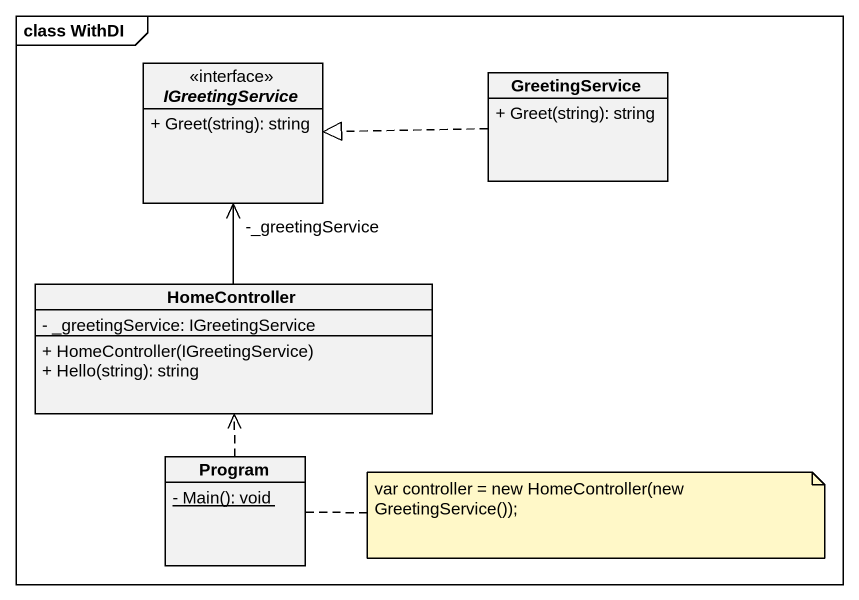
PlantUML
@startuml
mainframe class WithDI
hide circle
hide empty members
skinparam classAttributeIconSize 0
interface IGreetingService {
  + Greet(string): string
}
class GreetingService {
  + Greet(string): string
}
class HomeController {
  - _greetingService: IGreetingService
  + HomeController(IGreetingService)
  + Hello(string): string
}
class Program {
  {static} - Main(): void
}
GreetingService .left.|> IGreetingService
HomeController -up-> "-_greetingService" IGreetingService
Program .up.> HomeController
note right of Program : var controller = new HomeController(new GreetingService());
@enduml
